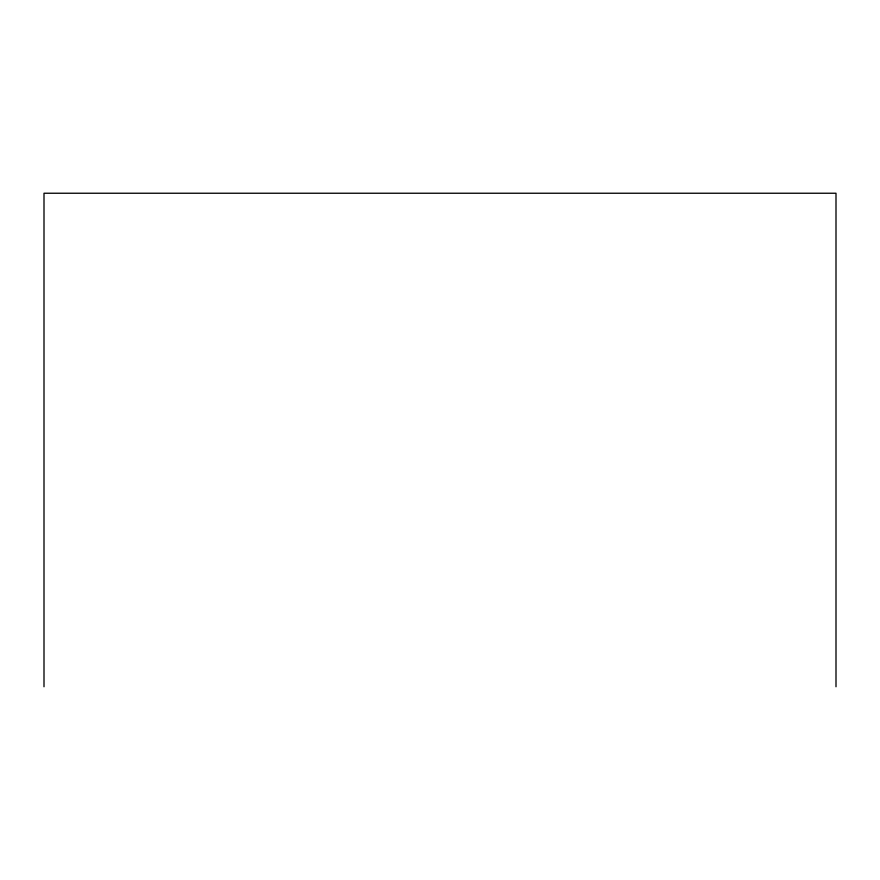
<?xml version="1.0" encoding="UTF-8"?>
<svg xmlns="http://www.w3.org/2000/svg" width="880" height="880" viewBox="0 0 880 880"><rect width="100%" height="100%" fill="white"/><g stroke="black" fill="none" stroke-linecap="round" stroke-linejoin="round"><path stroke-width="1.32" d="M836 686.763L836 193.237L44 193.237L44 686.763"/></g></svg>
